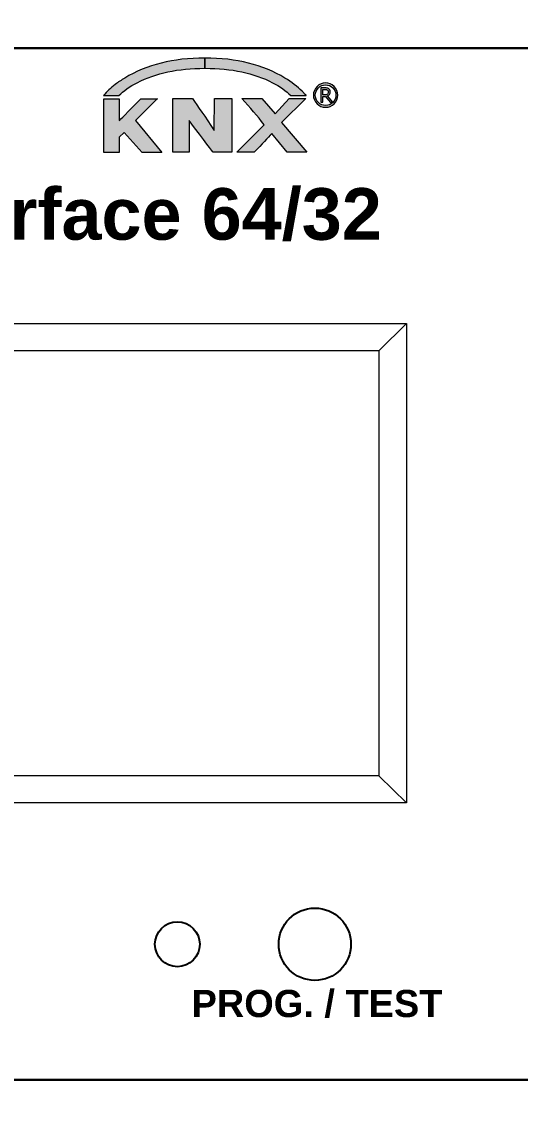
# Model space of a CAD drawing. Header units: millimetres. Extents: x 2517 to 4319, y 573 to 1664.
# Drawn here: x 2677.96 to 2699.73, y 1551.73 to 1598.83 of the extents above; entities that cross this region are included whole.
import ezdxf
from ezdxf.enums import TextEntityAlignment as Align

# ---------------------------------------------------------------- set-up
doc = ezdxf.new("R2010")
doc.units = ezdxf.units.MM
doc.set_wipeout_variables(frame=1)
doc.styles.add('Arial Rounded', font='')
doc.styles.get("Standard").update_dxf_attribs({"font": 'arial.ttf'})
doc.styles.get('Arial Rounded').set_extended_font_data('Arial Rounded MT Bold')

# ---------------------------------------------------------------- blocks, each defined once
blk = doc.blocks.new('ZDI-DLI_SERIGRAFIA')
h = blk.add_hatch(color=256)
h.dxf.hatch_style = 2
edge = h.paths.add_edge_path()
edge.add_spline(control_points=[(35.177, 21.69), (35.177, 21.69), (35.177, 22.137), (35.177, 22.137), (35.177, 22.137), (35.163, 22.137), (35.163, 22.137), (33.802, 22.137), (32.64, 21.845), (31.682, 21.264), (31.531, 21.176), (31.395, 21.082), (31.269, 20.984), (31.068, 20.834), (30.896, 20.673), (30.755, 20.504), (30.755, 20.504), (31.429, 20.504), (31.429, 20.504), (31.627, 20.707), (31.892, 20.894), (32.228, 21.063), (33.035, 21.482), (34.016, 21.69), (35.166, 21.69), (35.166, 21.69), (35.177, 21.69), (35.177, 21.69)], knot_values=[0, 0, 0, 0, 1, 1, 1, 2, 2, 2, 3, 3, 3, 4, 4, 4, 5, 5, 5, 6, 6, 6, 7, 7, 7, 8, 8, 8, 9, 9, 9, 9], degree=3, periodic=0)
h = blk.add_hatch(color=256)
h.dxf.hatch_style = 2
edge = h.paths.add_edge_path()
edge.add_spline(control_points=[(38.926, 20.504), (38.926, 20.504), (39.602, 20.504), (39.602, 20.504), (39.602, 20.504), (39.595, 20.511), (39.595, 20.511), (39.595, 20.511), (39.555, 20.554), (39.555, 20.554), (39.555, 20.554), (39.442, 20.676), (39.442, 20.676), (39.442, 20.676), (39.423, 20.695), (39.423, 20.695), (39.217, 20.898), (38.967, 21.087), (38.67, 21.264), (37.711, 21.845), (36.552, 22.137), (35.191, 22.137), (35.191, 22.137), (35.177, 22.137), (35.177, 22.137), (35.177, 22.137), (35.177, 21.69), (35.177, 21.69), (35.177, 21.69), (35.189, 21.69), (35.189, 21.69), (36.339, 21.69), (37.319, 21.482), (38.129, 21.063), (38.462, 20.894), (38.728, 20.707), (38.926, 20.504)], knot_values=[0, 0, 0, 0, 1, 1, 1, 2, 2, 2, 3, 3, 3, 4, 4, 4, 5, 5, 5, 6, 6, 6, 7, 7, 7, 8, 8, 8, 9, 9, 9, 10, 10, 10, 11, 11, 11, 12, 12, 12, 12], degree=3, periodic=0)
h = blk.add_hatch(color=256)
h.dxf.hatch_style = 2
edge = h.paths.add_edge_path()
edge.add_spline(control_points=[(40.446, 19.99), (40.301, 19.99), (40.179, 20.041), (40.073, 20.146), (39.969, 20.246), (39.916, 20.368), (39.916, 20.518), (39.916, 20.665), (39.969, 20.793), (40.073, 20.897), (40.18, 20.998), (40.305, 21.049), (40.446, 21.049), (40.592, 21.049), (40.716, 20.999), (40.823, 20.898), (40.925, 20.79), (40.975, 20.663), (40.975, 20.518), (40.975, 20.372), (40.925, 20.247), (40.824, 20.146), (40.718, 20.041), (40.595, 19.99), (40.446, 19.99), (40.446, 19.99), (40.446, 19.99), (40.446, 19.99)], knot_values=[0, 0, 0, 0, 1, 1, 1, 2, 2, 2, 3, 3, 3, 4, 4, 4, 5, 5, 5, 6, 6, 6, 7, 7, 7, 8, 8, 8, 9, 9, 9, 9], degree=3, periodic=0)
edge = h.paths.add_edge_path()
edge.add_spline(control_points=[(40.446, 20.968), (40.325, 20.968), (40.221, 20.926), (40.13, 20.839), (40.042, 20.751), (39.996, 20.644), (39.996, 20.518), (39.996, 20.392), (40.041, 20.289), (40.13, 20.204), (40.22, 20.114), (40.323, 20.07), (40.446, 20.07), (40.574, 20.07), (40.676, 20.113), (40.767, 20.204), (40.853, 20.289), (40.895, 20.393), (40.895, 20.518), (40.895, 20.642), (40.852, 20.75), (40.767, 20.84), (40.676, 20.926), (40.57, 20.968), (40.446, 20.968), (40.446, 20.968), (40.446, 20.968), (40.446, 20.968)], knot_values=[0, 0, 0, 0, 1, 1, 1, 2, 2, 2, 3, 3, 3, 4, 4, 4, 5, 5, 5, 6, 6, 6, 7, 7, 7, 8, 8, 8, 9, 9, 9, 9], degree=3, periodic=0)
h = blk.add_hatch(color=256)
h.dxf.hatch_style = 2
edge = h.paths.add_edge_path()
edge.add_spline(control_points=[(40.76, 20.212), (40.76, 20.212), (40.651, 20.212), (40.651, 20.212), (40.651, 20.212), (40.442, 20.461), (40.442, 20.461), (40.442, 20.461), (40.325, 20.461), (40.325, 20.461), (40.325, 20.461), (40.325, 20.212), (40.325, 20.212), (40.325, 20.212), (40.242, 20.212), (40.242, 20.212), (40.242, 20.212), (40.242, 20.837), (40.242, 20.837), (40.242, 20.837), (40.417, 20.837), (40.417, 20.837), (40.455, 20.837), (40.486, 20.835), (40.512, 20.83), (40.537, 20.825), (40.559, 20.816), (40.58, 20.804), (40.602, 20.789), (40.62, 20.771), (40.632, 20.75), (40.645, 20.728), (40.652, 20.7), (40.652, 20.667), (40.652, 20.622), (40.64, 20.584), (40.618, 20.554), (40.595, 20.524), (40.564, 20.501), (40.524, 20.485), (40.524, 20.485), (40.76, 20.212), (40.76, 20.212)], knot_values=[0, 0, 0, 0, 1, 1, 1, 2, 2, 2, 3, 3, 3, 4, 4, 4, 5, 5, 5, 6, 6, 6, 7, 7, 7, 8, 8, 8, 9, 9, 9, 10, 10, 10, 11, 11, 11, 12, 12, 12, 13, 13, 13, 14, 14, 14, 14], degree=3, periodic=0)
edge = h.paths.add_edge_path()
edge.add_spline(control_points=[(40.565, 20.661), (40.565, 20.679), (40.561, 20.696), (40.555, 20.709), (40.549, 20.723), (40.539, 20.734), (40.524, 20.744), (40.512, 20.752), (40.498, 20.758), (40.481, 20.761), (40.465, 20.764), (40.445, 20.766), (40.423, 20.766), (40.423, 20.766), (40.325, 20.766), (40.325, 20.766), (40.325, 20.766), (40.325, 20.53), (40.325, 20.53), (40.325, 20.53), (40.409, 20.53), (40.409, 20.53), (40.435, 20.53), (40.458, 20.532), (40.478, 20.537), (40.498, 20.541), (40.515, 20.55), (40.528, 20.563), (40.54, 20.574), (40.55, 20.588), (40.555, 20.603), (40.562, 20.618), (40.565, 20.637), (40.565, 20.661)], knot_values=[0, 0, 0, 0, 1, 1, 1, 2, 2, 2, 3, 3, 3, 4, 4, 4, 5, 5, 5, 6, 6, 6, 7, 7, 7, 8, 8, 8, 9, 9, 9, 10, 10, 10, 11, 11, 11, 11], degree=3, periodic=0)
h = blk.add_hatch(color=256)
h.dxf.hatch_style = 2
edge = h.paths.add_edge_path()
edge.add_spline(control_points=[(33.107, 20.365), (33.107, 20.365), (32.39, 20.365), (32.39, 20.365), (31.787, 19.753), (31.467, 19.435), (31.434, 19.408), (31.434, 19.408), (31.434, 20.365), (31.434, 20.365), (31.434, 20.365), (30.764, 20.365), (30.764, 20.365), (30.764, 20.365), (30.764, 18.02), (30.764, 18.02), (30.764, 18.02), (31.434, 18.02), (31.434, 18.02), (31.434, 18.02), (31.434, 18.689), (31.434, 18.689), (31.434, 18.689), (31.661, 18.892), (31.661, 18.892), (31.661, 18.892), (32.438, 18.02), (32.438, 18.02), (32.438, 18.02), (33.298, 18.02), (33.298, 18.02), (33.298, 18.02), (32.151, 19.408), (32.151, 19.408), (32.426, 19.689), (32.736, 19.999), (33.086, 20.343), (33.086, 20.343), (33.107, 20.365), (33.107, 20.365)], knot_values=[0, 0, 0, 0, 1, 1, 1, 2, 2, 2, 3, 3, 3, 4, 4, 4, 5, 5, 5, 6, 6, 6, 7, 7, 7, 8, 8, 8, 9, 9, 9, 10, 10, 10, 11, 11, 11, 12, 12, 12, 13, 13, 13, 13], degree=3, periodic=0)
h = blk.add_hatch(color=256)
h.dxf.hatch_style = 2
edge = h.paths.add_edge_path()
edge.add_spline(control_points=[(34.491, 19.414), (35.177, 18.505), (35.528, 18.041), (35.543, 18.027), (35.543, 18.027), (36.356, 18.027), (36.356, 18.027), (36.356, 18.027), (36.356, 20.37), (36.356, 20.37), (36.356, 20.37), (35.593, 20.37), (35.593, 20.37), (35.593, 20.37), (35.59, 18.983), (35.59, 18.983), (35.189, 19.578), (34.869, 20.04), (34.634, 20.37), (34.634, 20.37), (33.774, 20.37), (33.774, 20.37), (33.774, 20.37), (33.774, 18.027), (33.774, 18.027), (33.774, 18.027), (34.491, 18.027), (34.491, 18.027), (34.491, 18.027), (34.491, 19.414), (34.491, 19.414)], knot_values=[0, 0, 0, 0, 1, 1, 1, 2, 2, 2, 3, 3, 3, 4, 4, 4, 5, 5, 5, 6, 6, 6, 7, 7, 7, 8, 8, 8, 9, 9, 9, 10, 10, 10, 10], degree=3, periodic=0)
h = blk.add_hatch(color=256)
h.dxf.hatch_style = 2
edge = h.paths.add_edge_path()
edge.add_spline(control_points=[(39.581, 20.375), (39.581, 20.375), (38.864, 20.372), (38.864, 20.372), (38.864, 20.372), (38.242, 19.705), (38.242, 19.705), (38.242, 19.705), (37.669, 20.375), (37.669, 20.375), (37.669, 20.375), (36.786, 20.375), (36.786, 20.375), (37.15, 19.985), (37.478, 19.602), (37.764, 19.227), (37.764, 19.227), (36.569, 18.032), (36.569, 18.032), (36.569, 18.032), (37.334, 18.032), (37.334, 18.032), (37.673, 18.386), (37.929, 18.656), (38.098, 18.844), (38.098, 18.844), (38.768, 18.032), (38.768, 18.032), (38.768, 18.032), (39.629, 18.032), (39.629, 18.032), (39.629, 18.032), (38.529, 19.323), (38.529, 19.323), (38.529, 19.323), (39.581, 20.375), (39.581, 20.375)], knot_values=[0, 0, 0, 0, 1, 1, 1, 2, 2, 2, 3, 3, 3, 4, 4, 4, 5, 5, 5, 6, 6, 6, 7, 7, 7, 8, 8, 8, 9, 9, 9, 10, 10, 10, 11, 11, 11, 12, 12, 12, 12], degree=3, periodic=0)
at = {"lineweight": 0}
for points in [[(35.163, 22.137), (33.802, 22.137), (32.64, 21.845), (31.682, 21.264)], [(35.177, 22.137), (35.177, 22.137), (35.163, 22.137), (35.163, 22.137)], [(35.191, 22.137), (35.191, 22.137), (35.177, 22.137), (35.177, 22.137)], [(35.177, 22.137), (35.177, 22.137), (35.177, 21.69), (35.177, 21.69)], [(35.177, 21.69), (35.177, 21.69), (35.177, 22.137), (35.177, 22.137)], [(38.67, 21.264), (37.711, 21.845), (36.552, 22.137), (35.191, 22.137)], [(32.228, 21.063), (33.035, 21.482), (34.016, 21.69), (35.166, 21.69)], [(35.166, 21.69), (35.166, 21.69), (35.177, 21.69), (35.177, 21.69)], [(35.177, 21.69), (35.177, 21.69), (35.189, 21.69), (35.189, 21.69)], [(35.189, 21.69), (36.339, 21.69), (37.319, 21.482), (38.129, 21.063)], [(31.682, 21.264), (31.531, 21.176), (31.395, 21.082), (31.269, 20.984)], [(39.423, 20.695), (39.217, 20.898), (38.967, 21.087), (38.67, 21.264)], [(31.269, 20.984), (31.068, 20.834), (30.896, 20.673), (30.755, 20.504)], [(31.429, 20.504), (31.627, 20.707), (31.892, 20.894), (32.228, 21.063)], [(38.129, 21.063), (38.462, 20.894), (38.728, 20.707), (38.926, 20.504)], [(30.755, 20.504), (30.755, 20.504), (31.429, 20.504), (31.429, 20.504)], [(38.926, 20.504), (38.926, 20.504), (39.602, 20.504), (39.602, 20.504)], [(39.442, 20.676), (39.442, 20.676), (39.423, 20.695), (39.423, 20.695)], [(39.555, 20.554), (39.555, 20.554), (39.442, 20.676), (39.442, 20.676)], [(39.595, 20.511), (39.595, 20.511), (39.555, 20.554), (39.555, 20.554)], [(39.602, 20.504), (39.602, 20.504), (39.595, 20.511), (39.595, 20.511)]]:
    blk.add_open_spline(points, degree=3, dxfattribs=at)
for points, knots in [([(40.446, 19.99), (40.301, 19.99), (40.179, 20.041), (40.073, 20.146), (39.969, 20.246), (39.916, 20.368), (39.916, 20.518), (39.916, 20.665), (39.969, 20.793), (40.073, 20.897), (40.18, 20.998), (40.305, 21.049), (40.446, 21.049), (40.592, 21.049), (40.716, 20.999), (40.823, 20.898), (40.925, 20.79), (40.975, 20.663), (40.975, 20.518), (40.975, 20.372), (40.925, 20.247), (40.824, 20.146), (40.718, 20.041), (40.595, 19.99), (40.446, 19.99), (40.446, 19.99), (40.446, 19.99), (40.446, 19.99)], [0, 0, 0, 0, 1, 1, 1, 2, 2, 2, 3, 3, 3, 4, 4, 4, 5, 5, 5, 6, 6, 6, 7, 7, 7, 8, 8, 8, 9, 9, 9, 9]), ([(40.446, 20.968), (40.325, 20.968), (40.221, 20.926), (40.13, 20.839), (40.042, 20.751), (39.996, 20.644), (39.996, 20.518), (39.996, 20.392), (40.041, 20.289), (40.13, 20.204), (40.22, 20.114), (40.323, 20.07), (40.446, 20.07), (40.574, 20.07), (40.676, 20.113), (40.767, 20.204), (40.853, 20.289), (40.895, 20.393), (40.895, 20.518), (40.895, 20.642), (40.852, 20.75), (40.767, 20.84), (40.676, 20.926), (40.57, 20.968), (40.446, 20.968), (40.446, 20.968), (40.446, 20.968), (40.446, 20.968)], [0, 0, 0, 0, 1, 1, 1, 2, 2, 2, 3, 3, 3, 4, 4, 4, 5, 5, 5, 6, 6, 6, 7, 7, 7, 8, 8, 8, 9, 9, 9, 9]), ([(40.76, 20.212), (40.76, 20.212), (40.651, 20.212), (40.651, 20.212), (40.651, 20.212), (40.442, 20.461), (40.442, 20.461), (40.442, 20.461), (40.325, 20.461), (40.325, 20.461), (40.325, 20.461), (40.325, 20.212), (40.325, 20.212), (40.325, 20.212), (40.242, 20.212), (40.242, 20.212), (40.242, 20.212), (40.242, 20.837), (40.242, 20.837), (40.242, 20.837), (40.417, 20.837), (40.417, 20.837), (40.455, 20.837), (40.486, 20.835), (40.512, 20.83), (40.537, 20.825), (40.559, 20.816), (40.58, 20.804), (40.602, 20.789), (40.62, 20.771), (40.632, 20.75), (40.645, 20.728), (40.652, 20.7), (40.652, 20.667), (40.652, 20.622), (40.64, 20.584), (40.618, 20.554), (40.595, 20.524), (40.564, 20.501), (40.524, 20.485), (40.524, 20.485), (40.76, 20.212), (40.76, 20.212)], [0, 0, 0, 0, 1, 1, 1, 2, 2, 2, 3, 3, 3, 4, 4, 4, 5, 5, 5, 6, 6, 6, 7, 7, 7, 8, 8, 8, 9, 9, 9, 10, 10, 10, 11, 11, 11, 12, 12, 12, 13, 13, 13, 14, 14, 14, 14]), ([(40.565, 20.661), (40.565, 20.679), (40.561, 20.696), (40.555, 20.709), (40.549, 20.723), (40.539, 20.734), (40.524, 20.744), (40.512, 20.752), (40.498, 20.758), (40.481, 20.761), (40.465, 20.764), (40.445, 20.766), (40.423, 20.766), (40.423, 20.766), (40.325, 20.766), (40.325, 20.766), (40.325, 20.766), (40.325, 20.53), (40.325, 20.53), (40.325, 20.53), (40.409, 20.53), (40.409, 20.53), (40.435, 20.53), (40.458, 20.532), (40.478, 20.537), (40.498, 20.541), (40.515, 20.55), (40.528, 20.563), (40.54, 20.574), (40.55, 20.588), (40.555, 20.603), (40.562, 20.618), (40.565, 20.637), (40.565, 20.661)], [0, 0, 0, 0, 1, 1, 1, 2, 2, 2, 3, 3, 3, 4, 4, 4, 5, 5, 5, 6, 6, 6, 7, 7, 7, 8, 8, 8, 9, 9, 9, 10, 10, 10, 11, 11, 11, 11]), ([(33.107, 20.365), (33.107, 20.365), (32.39, 20.365), (32.39, 20.365), (31.787, 19.753), (31.467, 19.435), (31.434, 19.408), (31.434, 19.408), (31.434, 20.365), (31.434, 20.365), (31.434, 20.365), (30.764, 20.365), (30.764, 20.365), (30.764, 20.365), (30.764, 18.02), (30.764, 18.02), (30.764, 18.02), (31.434, 18.02), (31.434, 18.02), (31.434, 18.02), (31.434, 18.689), (31.434, 18.689), (31.434, 18.689), (31.661, 18.892), (31.661, 18.892), (31.661, 18.892), (32.438, 18.02), (32.438, 18.02), (32.438, 18.02), (33.298, 18.02), (33.298, 18.02), (33.298, 18.02), (32.151, 19.408), (32.151, 19.408), (32.426, 19.689), (32.736, 19.999), (33.086, 20.343), (33.086, 20.343), (33.107, 20.365), (33.107, 20.365)], [0, 0, 0, 0, 1, 1, 1, 2, 2, 2, 3, 3, 3, 4, 4, 4, 5, 5, 5, 6, 6, 6, 7, 7, 7, 8, 8, 8, 9, 9, 9, 10, 10, 10, 11, 11, 11, 12, 12, 12, 13, 13, 13, 13]), ([(34.491, 19.414), (35.177, 18.505), (35.528, 18.041), (35.543, 18.027), (35.543, 18.027), (36.356, 18.027), (36.356, 18.027), (36.356, 18.027), (36.356, 20.37), (36.356, 20.37), (36.356, 20.37), (35.593, 20.37), (35.593, 20.37), (35.593, 20.37), (35.59, 18.983), (35.59, 18.983), (35.189, 19.578), (34.869, 20.04), (34.634, 20.37), (34.634, 20.37), (33.774, 20.37), (33.774, 20.37), (33.774, 20.37), (33.774, 18.027), (33.774, 18.027), (33.774, 18.027), (34.491, 18.027), (34.491, 18.027), (34.491, 18.027), (34.491, 19.414), (34.491, 19.414)], [0, 0, 0, 0, 1, 1, 1, 2, 2, 2, 3, 3, 3, 4, 4, 4, 5, 5, 5, 6, 6, 6, 7, 7, 7, 8, 8, 8, 9, 9, 9, 10, 10, 10, 10]), ([(39.581, 20.375), (39.581, 20.375), (38.864, 20.372), (38.864, 20.372), (38.864, 20.372), (38.242, 19.705), (38.242, 19.705), (38.242, 19.705), (37.669, 20.375), (37.669, 20.375), (37.669, 20.375), (36.786, 20.375), (36.786, 20.375), (37.15, 19.985), (37.478, 19.602), (37.764, 19.227), (37.764, 19.227), (36.569, 18.032), (36.569, 18.032), (36.569, 18.032), (37.334, 18.032), (37.334, 18.032), (37.673, 18.386), (37.929, 18.656), (38.098, 18.844), (38.098, 18.844), (38.768, 18.032), (38.768, 18.032), (38.768, 18.032), (39.629, 18.032), (39.629, 18.032), (39.629, 18.032), (38.529, 19.323), (38.529, 19.323), (38.529, 19.323), (39.581, 20.375), (39.581, 20.375)], [0, 0, 0, 0, 1, 1, 1, 2, 2, 2, 3, 3, 3, 4, 4, 4, 5, 5, 5, 6, 6, 6, 7, 7, 7, 8, 8, 8, 9, 9, 9, 10, 10, 10, 11, 11, 11, 12, 12, 12, 12])]:
    blk.add_open_spline(points, degree=3, knots=knots, dxfattribs=at)
at = {"style": 'Arial Rounded'}
for s, height, p in [('DALIBOX Interface 64/32', 2.25, (6.046, 14.213)), ('PROG. / TEST', 1.18554, (34.596, -19.69))]:
    blk.add_text(s, height=height, dxfattribs=at).set_placement(p)
blk = doc.blocks.new('ZDI-DLI_ENVOLVENTE')
at = {"lineweight": 18}
for p, q in [((5.527, 10.56), (43.979, 10.56)), ((42.779, 9.389), (43.979, 10.56)), ((43.979, 10.56), (43.979, -10.348)), ((42.779, 9.364), (6.727, 9.364)), ((42.779, -9.178), (42.779, 9.389)), ((6.727, -9.152), (42.779, -9.152)), ((42.779, -9.178), (43.979, -10.348)), ((43.979, -10.348), (5.527, -10.348))]:
    blk.add_line(p, q, dxfattribs=at)
for centre, radius in [((39.977, -16.513), 1.577), ((33.977, -16.513), 0.979)]:
    blk.add_circle(centre, radius)
at = {"lineweight": 25}
for points in [[(80, 22.57), (80, 22.57), (0, 22.57), (0, 22.57)], [(0, 22.57), (0, 22.57), (80, 22.57), (80, 22.57)], [(80, -22.429), (80, -22.429), (0, -22.429), (0, -22.429)], [(0, -22.429), (0, -22.429), (80, -22.429), (80, -22.429)]]:
    blk.add_open_spline(points, degree=3, dxfattribs=at)
blk = doc.blocks.new('ZDI-DLI_ATT_DEF')
blk.add_wipeout([(0, 45), (80, 45), (80, -45), (0, -45)])
for name in ['ZDI-DLI_ENVOLVENTE', 'ZDI-DLI_SERIGRAFIA']:
    blk.add_blockref(name, (0, 0))
at = {"color": 3, "flags": 2}
blk.add_attdef('REFERENCE', text='', height=2.5, dxfattribs=at).set_placement((40.498, 35.586), align=Align.CENTER)
at = {"color": 3}
blk.add_attdef('PHYSICAL_ADD.', text='', height=2.5, dxfattribs=at).set_placement((40.85, 32.03), align=Align.CENTER)
blk = doc.blocks.new('*U7')
at = {"ltscale": 2}
blk.add_lwpolyline([(0, 20), (0, -20), (895.8, -20), (895.8, 20), (0, 20)], dxfattribs=at)
for points in [[(140.234, 3), (156.234, 3, -0.414214), (158.234, 1), (158.234, -1, -0.414214), (156.234, -3), (140.234, -3, -0.414214), (138.234, -1), (138.234, 1, -0.414214)], [(165.234, 3), (181.234, 3, -0.414214), (183.234, 1), (183.234, -1, -0.414214), (181.234, -3), (165.234, -3, -0.414214), (163.234, -1), (163.234, 1, -0.414214)]]:
    blk.add_lwpolyline(points, format="xyb", close=True, dxfattribs=at)

msp = doc.modelspace()

# ---------------------------------------------------------------- block references
at = {"color": 1}
msp.add_blockref('*U7', (2527.543, 1573.49), dxfattribs=at)

# ---------------------------------------------------------------- next in the draw order: block references
msp.add_blockref('ZDI-DLI_ATT_DEF', (2650.777, 1575.101))

doc.saveas('drawing.dxf')
